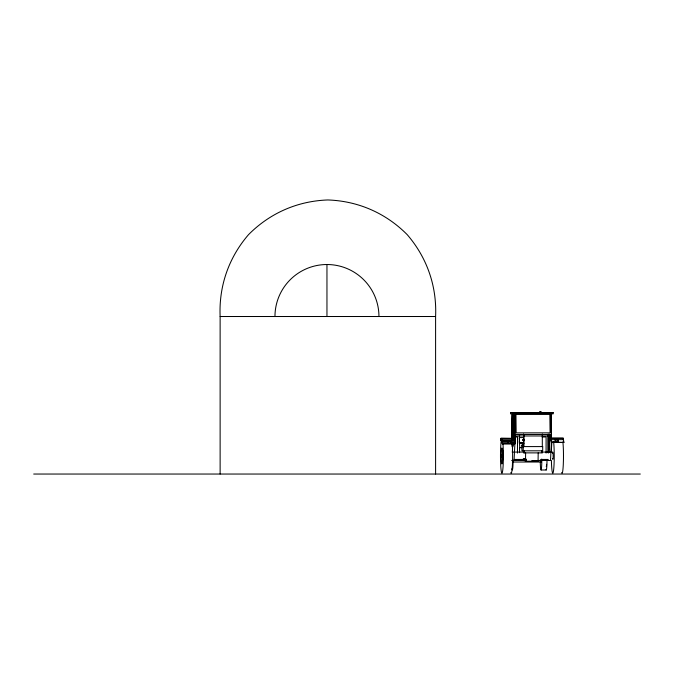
<?xml version="1.0" encoding="UTF-8"?>
<svg xmlns="http://www.w3.org/2000/svg" width="674" height="674" viewBox="0 0 674 674"><rect width="100%" height="100%" fill="white"/><g stroke="black" fill="none" stroke-linecap="round" stroke-linejoin="round"><path stroke-width="1.01" d="M510.547 441.807C515.054 443.559 516.469 440.493 513.647 438.075L513.63 434.064L512.56 434.595L512.56 435.884L513.335 435.884L513.63 435.353L512.56 435.884M514.422 438.42L513.908 438.075L513.908 434.317M540.936 460.072L541.062 462.019L541.188 460.072M548.569 452.734L549.167 434.435L548.097 435.775M548.636 452.33L548.973 443.576L550.018 437.662L548.897 452.33M511.802 438.184L512.198 415.049L513.782 415.049L513.782 437.46L513.234 439.473M512.055 438.184L512.451 415.049M510.589 412.791L510.563 413.861L553.177 413.861L553.169 412.53L510.589 412.53L553.169 412.791M512.105 413.861L511.667 438.639M512.375 452.229L512.745 443.458M502.981 457.873L502.703 452.077L502.425 457.873L502.703 459.811L502.981 457.873L503.133 459.676M525.552 459.634L525.61 459.205M512.754 446.348L512.847 444.596M220.128 474.041L220.128 316.51C218.806 286.155 228.671 257.695 248.504 234.67C269.903 213.094 297.495 201.02 327.867 199.959C358.231 201.02 385.831 213.094 407.222 234.67C427.055 257.695 436.929 286.155 435.598 316.51L435.598 474.041M512.83 446.373L512.998 443.458M502.61 455.295C502.871 453.122 502.871 458.758 502.61 456.584M502.939 454.006L503.133 452.212M525.56 459.483L525.602 460.477L525.552 459.946M523.125 440.021L523.968 439.322M523.85 439.827L523.336 440.358L524.001 439.937M552.562 453.206C553.346 449.465 553.346 462.415 552.562 458.674M526.074 459.348L522.999 459.407L526.057 459.289C521.929 458.194 521.836 461.522 526.04 460.418C521.996 461.547 521.92 458.042 526.049 459.264L522.973 459.685L525.998 459.668M541.778 459.264L541.795 460.418A9.537 0.8 -90 0 1 541.096 469.997L546.201 470.005M522.198 445.969L521.668 445.455L522.198 444.933M522.182 445.969L522.712 445.455L522.182 444.933M514.902 443.635L514.068 438.53L513.487 438.327L500.9 438.327L500.622 440.333L500.917 438.707L514.068 438.707M538.189 452.877L538.071 461.471L525.501 461.471L525.619 452.877M522.51 460.283L522.502 459.356L522.502 460.291M523.134 439.861L524.111 439.499M513.024 435.008L513.63 434.064M523.336 440.358L523.968 440.046M524.018 440.476L523.142 439.895M524.001 440.594L523.167 440.046M513.639 416.481L512.535 416.481L512.181 434.974L513.639 433.492L513.672 414.973L514.843 414.923M523.007 459.365L526.032 459.297M526.091 459.567L523.049 459.601L526.091 459.617M525.998 459.921L522.973 459.929L525.998 459.971M526.091 459.71L523.058 459.719L526.091 459.761M220.128 316.51L435.598 316.51M539.604 411.511L541.146 411.511M513.672 414.973L513.925 433.011M550.995 432.481L551.02 414.207M513.672 433.011L515.071 433.011L514.852 415.925M513.647 434.317L515.071 434.317L515.071 441.79M514.793 434.477L551.391 434.477L551.5 442.481M512.56 434.595L513.335 434.595M514.919 435.968L549.335 435.968M514.574 436.979L517.506 436.979L517.464 453.08M542.174 436.979L546.1 436.979L546.083 453.08M523.572 437.569L519.359 437.569L519.578 442.473L523.673 442.473M500.9 438.327L514.068 438.53M550.414 436.946L550.717 438.841L551.231 438.841L551.231 434.208M550.869 437.999L551.138 439.642L563.472 439.642L563.767 442.22M514.161 438.42L514.768 439.903M557.979 439.903L555.57 439.903L555.57 441.588L557.979 441.588L557.979 439.903L557.962 441.588M514.473 440.122L501.894 440.122L502.315 443.635L514.987 443.635M501.481 438.53L501.894 440.307L514.473 440.307L514.902 443.888L514.035 460.468L516.309 459.441L516.309 460.468M510.808 441.057L507.817 441.057L507.817 443.256L510.808 443.256L510.808 441.057L510.724 443.256M502.155 441.807L507.404 441.807M501.894 440.307L502.155 442.001L507.404 442.001M510.547 442.001L514.742 442.001M563.767 442.481L551.391 442.338L550.877 438.429M523.976 443.458L519.359 443.458L519.359 435.606A1.517 1.517 -90 0 1 520.581 434.435M523.984 445.775L523.984 434.629M523.251 446.811L523.201 450.813M523.471 446.811L523.555 433.997M521.87 447.688L519.553 447.688L519.553 452.692M512.223 452.077L523.664 452.077M541.348 452.077L552.79 452.077M514.085 459.441L524.33 459.441M541.112 459.441L548.164 459.441L548.164 460.468M511.667 460.468L525.838 460.468M537.726 460.468L550.506 460.468L551.391 442.338L563.835 442.481L551.442 442.22L551.138 439.642M525.619 461.243L538.189 461.243M512.299 462.019L541.062 462.019M33.7 474.041L640.3 474.041M525.998 460.064L522.982 460.039L526.015 460.334M526.091 460.013L523.049 459.963L526.091 460.056M523.024 460.283L526.032 460.401M535.148 460.789L532.115 460.662L535.148 460.789M520.32 460.468L519.612 459.997M538.071 461.471L537.734 460.687M525.501 461.471L525.088 460.013M541.786 459.255L541.837 459.887M541.778 460.426L541.736 459.794M519.359 441.285L519.764 447.688M563.472 439.642L563.203 437.999L550.009 437.999L549.714 439.524L550.018 438.429L563.203 438.429L563.717 442.338M514.506 439.903L514.818 441.79L514.818 434.317M551.231 438.841L550.928 436.946L549.613 436.946L549.613 434.208M502.155 442.001L502.315 443.888L514.987 443.888L514.65 413.861M551.391 460.409L551.534 464.58A17.271 1.449 90 0 0 554.036 464.58L554.188 460.409A17.271 1.449 90 0 0 553.615 441.799M551.121 413.861L551.391 434.477M514.582 414.923L514.818 433.011M513.108 413.861L513.099 412.53M549.546 434.267L549.546 435.926M558.156 439.642L558.24 441.849L555.25 441.849L555.25 439.642M555.595 439.903L555.595 441.588M555.334 439.642L555.334 441.849M550.717 434.208L550.717 438.841M548.291 434.182L548.291 452.734M548.029 434.182L548.097 452.903M546.134 459.441L546.134 460.468M542.309 433.997L542.309 446.584M542.174 451.066L542.191 453.08M541.525 450.813L541.525 452.877L523.454 452.877L523.454 450.813M525.391 458.927L525.391 459.441M524.33 450.813L524.33 452.877M521.819 459.702L521.819 460.468M519.207 459.702L519.207 460.468M513.521 415.049L513.521 437.46M513.259 435.64L513.259 438.58M512.863 434.064L512.863 435.353M512.147 444.191L512.055 446.34M507.91 441.057L507.91 443.256M378.948 316.51A51.991 51.991 0 0 0 326.957 264.52L326.957 316.51M274.967 316.51A51.991 51.991 0 0 1 326.957 264.52M546.993 460.468A9.537 0.8 -90 0 1 545.991 469.685M546.606 464.319A6.184 0.514 -90 0 1 546.26 466.619M541.096 469.997A9.537 0.8 -90 0 1 540.27 461.302M513.091 460.468A9.537 0.8 -90 0 1 511.895 468.733M540.489 460.047A0.843 0.843 0 0 1 539.764 460.468M502.636 459.938A7.987 0.666 -90 0 1 502.568 458.008M502.568 453.872A7.987 0.666 -90 0 1 502.745 450.291M551.391 451.47A17.271 1.449 90 0 1 551.964 441.799M562.866 441.799A17.271 1.449 -90 0 1 563.43 460.409L563.287 464.58A17.271 1.449 -90 0 1 561.661 472.626M524.069 440.788A0.91 0.792 8.7 0 1 522.898 440.021A0.91 0.792 8.7 0 1 523.993 439.254M502.652 440.99A17.271 1.449 -90 0 0 501.052 442.245A17.271 1.449 -90 0 0 500.538 460.409L500.681 464.58A17.271 1.449 -90 0 0 503.183 464.58L503.326 460.409A17.271 1.449 -90 0 0 502.956 443.728M511.178 438.673A17.271 1.449 -90 0 1 511.903 440.99M512.198 443.728A17.271 1.449 -90 0 1 512.577 460.409L512.434 464.58A17.271 1.449 -90 0 1 510.808 472.626M501.827 455.607C501.894 460.072 502.197 452.692 501.827 455.607M515.939 414.063L516.158 432.885L550.085 432.843L549.841 414.063L515.922 414.097M525.998 459.769L522.973 459.803L525.998 459.82M510.555 441.31L508.145 441.31L508.145 442.995L510.555 442.995L510.555 441.31M522.325 445.076L522.047 445.851L522.325 445.076M542.696 446.584L521.929 446.584L521.929 450.813L542.696 450.813L542.696 446.584M526.091 459.862L523.058 459.837L526.091 459.912M538.197 460.822L534.153 460.679L538.197 460.822M502.408 461.589A7.987 0.666 -90 0 0 502.105 448.227A7.987 0.666 -90 0 0 501.288 458.008A7.987 0.666 -90 0 0 502.408 461.589"/></g></svg>
